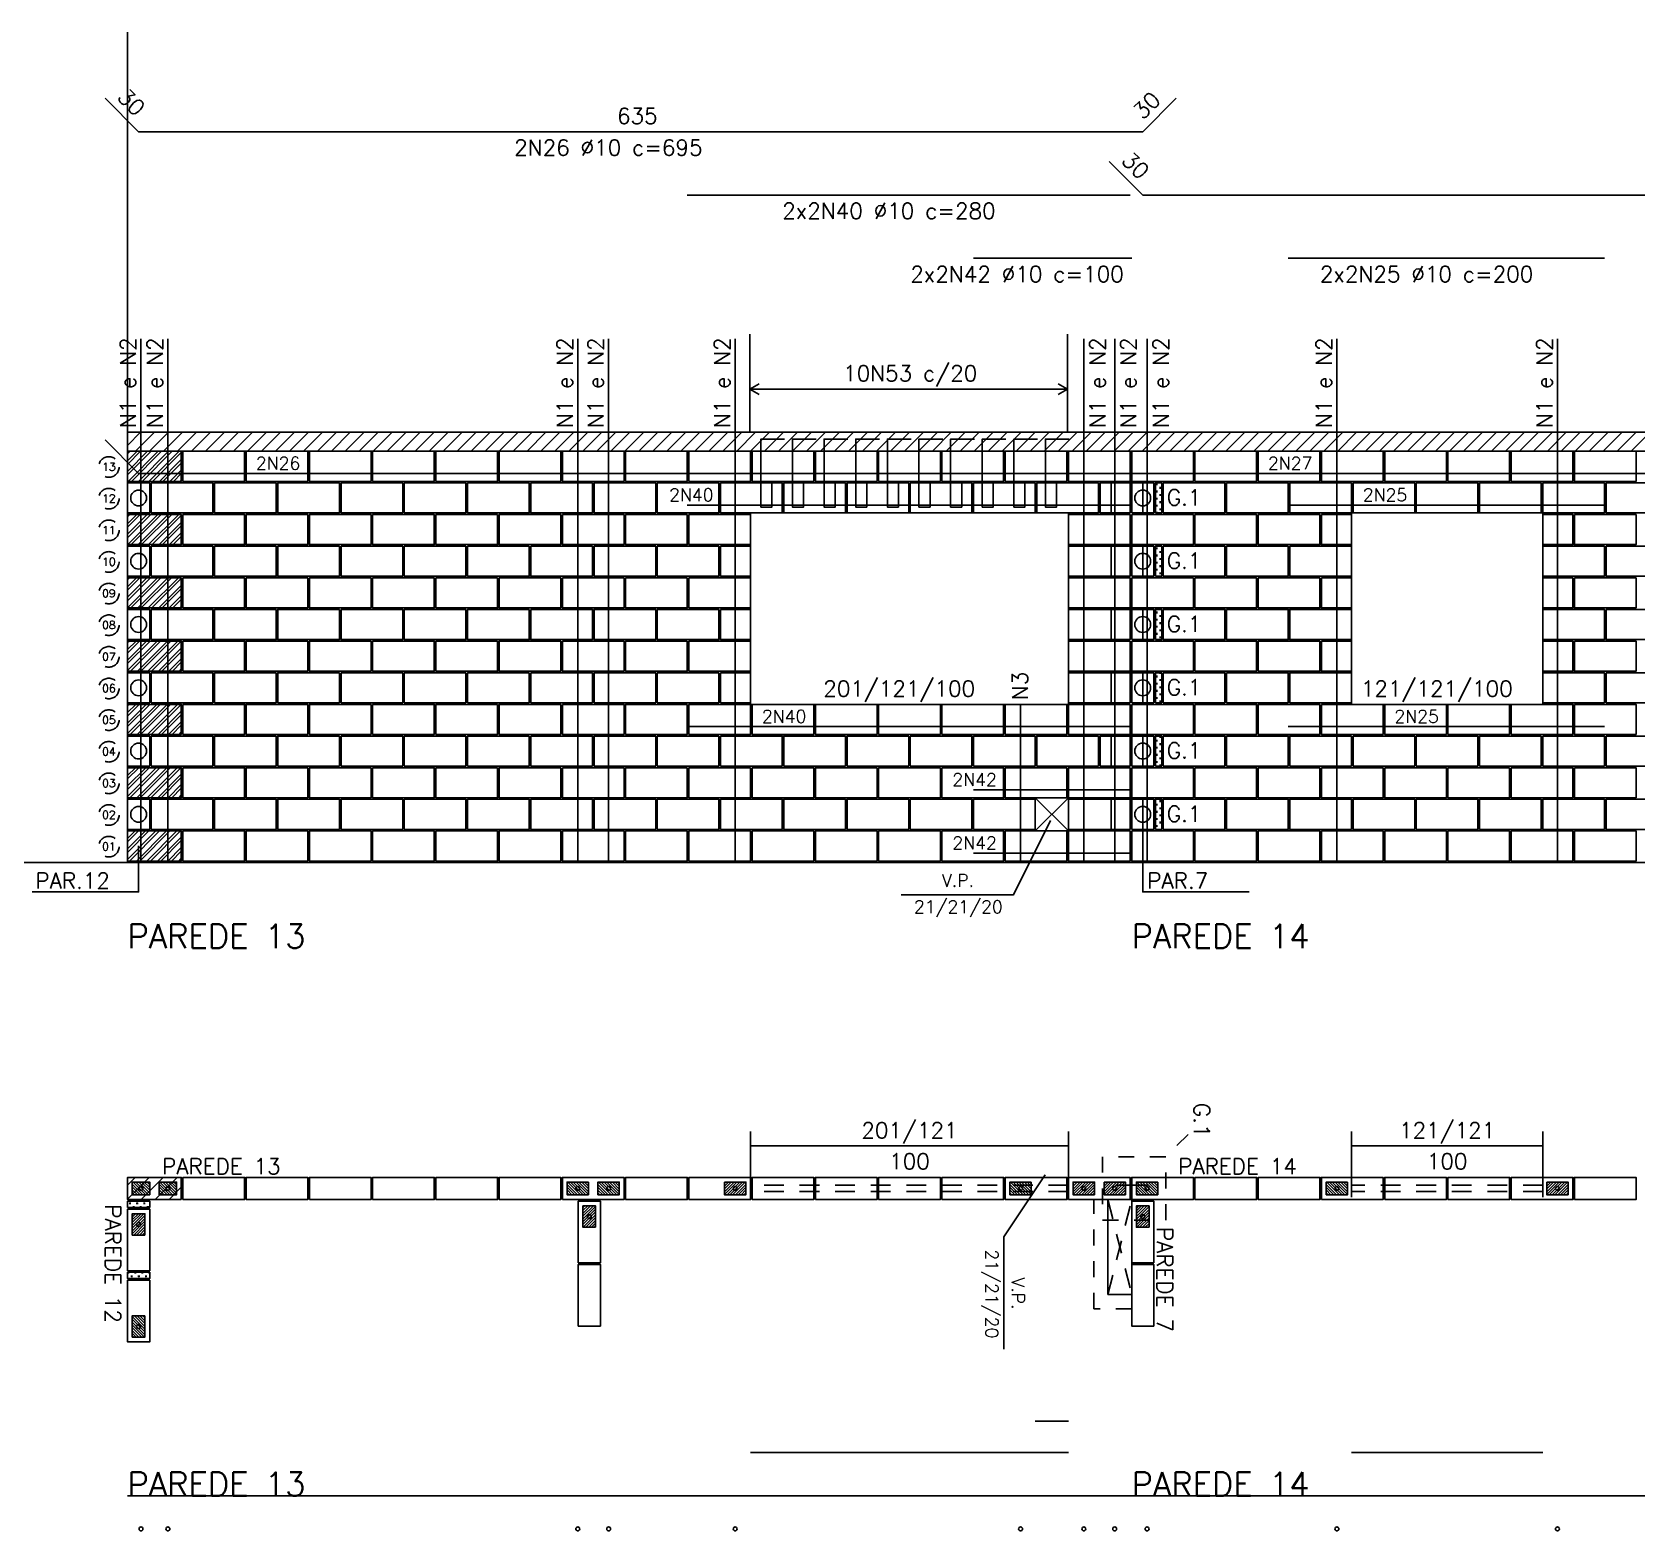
# Model space of a CAD drawing. Extents: x 0 to 187, y -7 to 20.
# Drawn here: x 58.2 to 68.34, y -0.22 to 9.25 of the extents above; entities that cross this region are included whole.
import ezdxf
from ezdxf.enums import TextEntityAlignment as Align

# ---------------------------------------------------------------- set-up
doc = ezdxf.new("R2010")
doc.units = 0
doc.header["$LTSCALE"] = 0.5
doc.header["$MEASUREMENT"] = 0
for name, pattern in [('CENTER', [2, 1.25, -0.25, 0.25, -0.25]), ('DASHDOT2', [0.5, 0.25, -0.125, 0, -0.125]), ('HIDDEN', [0.375, 0.25, -0.125]), ('HIDDEN2', [0.1875, 0.125, -0.0625])]:
    doc.linetypes.add(name, pattern=pattern)
doc.layers.get('0').update_dxf_attribs({"linetype": 'CONTINUOUS'})
for name, color, linetype in [('AUX00', 7, 'HIDDEN'), ('AUX01', 1, 'CONTINUOUS'), ('B04', 6, 'CONTINUOUS'), ('B19', 3, 'CONTINUOUS'), ('B19C', 126, 'CONTINUOUS'), ('B34', 150, 'CONTINUOUS'), ('B34C', 160, 'CONTINUOUS'), ('B39', 2, 'CONTINUOUS'), ('B39C', 5, 'CONTINUOUS'), ('B90°', 200, 'CONTINUOUS'), ('BLOCO-E', 2, 'CONTINUOUS'), ('BLOCO-I', 3, 'CONTINUOUS'), ('BP', 106, 'CONTINUOUS'), ('COT01', 1, 'CONTINUOUS'), ('EIX01', 1, 'CENTER'), ('ESQ01', 5, 'CONTINUOUS'), ('ESQ06', 192, 'CONTINUOUS'), ('ESQ09', 204, 'CONTINUOUS'), ('ESQUADRIAS', 5, 'HIDDEN'), ('FERRO', 4, 'CONTINUOUS'), ('FERRO_CANALETA', 4, 'CONTINUOUS'), ('FERRO_GROUTE', 4, 'CONTINUOUS'), ('G1', 6, 'CONTINUOUS'), ('GROUTE', 6, 'CONTINUOUS'), ('GROUTE02', 222, 'CONTINUOUS'), ('H04', 9, 'CONTINUOUS'), ('H34', 9, 'CONTINUOUS'), ('HATCHLAJE', 251, 'HIDDEN'), ('PAR01', 2, 'CONTINUOUS'), ('SHAFT', 1, 'HIDDEN'), ('TXPR', 3, 'CONTINUOUS'), ('TXPR02', 3, 'CONTINUOUS'), ('TXT02', 2, 'CONTINUOUS'), ('TXT05', 4, 'CONTINUOUS'), ('VEDAÇÃO', 7, 'HIDDEN2'), ('VIG02', 3, 'CONTINUOUS')]:
    doc.layers.add(name, color=color, linetype=linetype)
doc.styles.add('ROMANS', font='romans.shx')
doc.styles.add('SIMPLEX', font='SIMPLEX')
pattern_1 = [(45, (8.82601, 14.647574), (-0.03314893, 0.03314893), []), (45, (8.84811, 14.647574), (-0.03314893, 0.03314893), [])]
pattern_2 = [(360, (9.124238, 13.820944), (0.022502239, 0.022502239), [0.01125112, -0.03375336]), (90, (9.129863, 13.815318), (-0.022502239, 0.022502239), [0.01125112, -0.03375336])]
pattern_3 = [(45, (108.064215, -22.515233), (-0.0088388348, 0.0088388348), [])]
pattern_4 = [(135, (18.62358, -22.515233), (0.0088388348, 0.0088388348), [])]

# ---------------------------------------------------------------- blocks, each defined once
blk = doc.blocks.new('BE-14X34-VISTA')
at = {"layer": 'H34'}
h = blk.add_hatch(dxfattribs=at)
h.set_pattern_fill('ANSI32', color=256, scale=0.125012, style=0)
h.set_pattern_definition(pattern_1)
h.paths.add_polyline_path([(-0.34, 0), (0, 0), (0, 0.19), (-0.34, 0.19)])
at = {"layer": 'B34'}
blk.add_lwpolyline([(-0.34, 0), (0, 0), (0, 0.19), (-0.34, 0.19)], close=True, dxfattribs=at)
blk = doc.blocks.new('BP')
at = {"layer": 'BP'}
blk.add_lwpolyline([(0, 0), (0.14, 0), (0.14, 0.19), (0, 0.19)], close=True, dxfattribs=at)
blk.add_circle((0.07, 0.095), 0.05, dxfattribs=at)
blk = doc.blocks.new('BE-14X04-VISTA')
at = {"layer": 'H04'}
h = blk.add_hatch(dxfattribs=at)
h.set_pattern_fill('CROSS', color=256, scale=0.090009, style=0)
h.set_pattern_definition(pattern_2)
h.paths.add_polyline_path([(-0.04, 0), (0, 0), (0, 0.19), (-0.04, 0.19)])
at = {"layer": 'B04'}
blk.add_lwpolyline([(0, 0), (-0.04, 0), (-0.04, 0.19), (0, 0.19)], close=True, dxfattribs=at)
blk = doc.blocks.new('BEC-14X34-VISTA')
at = {"layer": 'H34'}
h = blk.add_hatch(dxfattribs=at)
h.set_pattern_fill('ANSI32', color=160, scale=0.125012, style=0)
h.set_pattern_definition(pattern_1)
h.paths.add_polyline_path([(-0.34, 0), (0, 0), (0, 0.19), (-0.34, 0.19)])
at = {"layer": 'B34C'}
blk.add_lwpolyline([(-0.34, 0), (0, 0), (0, 0.19), (-0.34, 0.19)], close=True, dxfattribs=at)
blk = doc.blocks.new('*U31')
at = {"layer": 'AUX00'}
h = blk.add_hatch(dxfattribs=at)
h.set_pattern_fill('ANSI31', scale=0.1, style=0)
h.set_pattern_definition([(135, (-42.925318, -24.389187), (0.0088388348, 0.0088388348), [])])
h.paths.add_polyline_path([(0.165, 0.11), (0.165, 0.03), (0.03, 0.03), (0.03, 0.11)])
at = {"layer": 'BLOCO-E'}
blk.add_lwpolyline([(0, 0), (0.39, 0), (0.39, 0.14), (0, 0.14)], close=True, dxfattribs=at)
at = {"layer": 'BLOCO-I', "color": 3}
blk.add_lwpolyline([(0.165, 0.11), (0.165, 0.03), (0.03, 0.03), (0.03, 0.11)], close=True, dxfattribs=at)
at = {"layer": 'GROUTE', "color": 6}
blk.add_circle((0.0975, 0.07), 0.0125, dxfattribs=at)
blk = doc.blocks.new('*U32')
at = {"layer": 'AUX00'}
h = blk.add_hatch(dxfattribs=at)
h.set_pattern_fill('ANSI31', scale=0.1, style=0)
h.set_pattern_definition([(45, (43.315318, -24.389187), (-0.0088388348, 0.0088388348), [])])
h.paths.add_polyline_path([(0.225, 0.11), (0.225, 0.03), (0.36, 0.03), (0.36, 0.11)])
at = {"layer": 'BLOCO-E'}
blk.add_lwpolyline([(0, 0), (0.39, 0), (0.39, 0.14), (0, 0.14)], close=True, dxfattribs=at)
at = {"layer": 'BLOCO-I', "color": 3}
blk.add_lwpolyline([(0.225, 0.11), (0.225, 0.03), (0.36, 0.03), (0.36, 0.11)], close=True, dxfattribs=at)
at = {"layer": 'GROUTE', "color": 6}
blk.add_circle((0.2925, 0.07), 0.0125, dxfattribs=at)
blk = doc.blocks.new('*U38')
at = {"layer": 'AUX01'}
for p, q in [((-0.14, 1.21), (-0.43, 1.21)), ((-0.34, 1.21), (-0.34, 0)), ((-0.14, 0), (-0.43, 0))]:
    blk.add_line(p, q, dxfattribs=at)
at = {"layer": 'ESQUADRIAS'}
for p, q in [((-0.14, 1.21), (0, 1.21)), ((-0.09, 1.21), (-0.09, 0)), ((-0.05, 1.21), (-0.05, 0)), ((-0.14, 0), (0, 0))]:
    blk.add_line(p, q, dxfattribs=at)
at = {"layer": 'TXT02', "style": 'ROMANS'}
blk.add_attdef('LARG/ALT', text='', height=0.1, rotation=90, dxfattribs=at).set_placement((-0.357, 0.605), align=Align.BOTTOM_CENTER)
blk.add_attdef('PEIT', text='', height=0.1, rotation=90, dxfattribs=at).set_placement((-0.292, 0.605), align=Align.TOP_CENTER)
blk = doc.blocks.new('*U28')
at = {"layer": 'BLOCO-E'}
blk.add_lwpolyline([(0, 0), (0.39, 0), (0.39, 0.14), (0, 0.14)], close=True, dxfattribs=at)
blk = doc.blocks.new('BE-14X04')
at = {"layer": 'H04'}
h = blk.add_hatch(dxfattribs=at)
h.set_pattern_fill('CROSS', color=256, scale=0.090009, style=0)
h.set_pattern_definition(pattern_2)
h.paths.add_polyline_path([(-0.04, 0), (0, 0), (0, 0.14), (-0.04, 0.14)])
at = {"layer": 'B04'}
blk.add_lwpolyline([(0, 0), (-0.04, 0), (-0.04, 0.14), (0, 0.14)], close=True, dxfattribs=at)
blk = doc.blocks.new('*U34')
at = {"layer": 'AUX01'}
for p, q in [((-0.14, 2.01), (-0.43, 2.01)), ((-0.34, 2.01), (-0.34, 0)), ((-0.14, 0), (-0.43, 0))]:
    blk.add_line(p, q, dxfattribs=at)
at = {"layer": 'ESQUADRIAS'}
for p, q in [((-0.14, 2.01), (0, 2.01)), ((-0.09, 2.01), (-0.09, 0)), ((-0.05, 2.01), (-0.05, 0)), ((-0.14, 0), (0, 0))]:
    blk.add_line(p, q, dxfattribs=at)
at = {"layer": 'TXT02', "style": 'ROMANS'}
blk.add_attdef('LARG/ALT', text='', height=0.1, rotation=90, dxfattribs=at).set_placement((-0.357, 1.005), align=Align.BOTTOM_CENTER)
blk.add_attdef('PEIT', text='', height=0.1, rotation=90, dxfattribs=at).set_placement((-0.292, 1.005), align=Align.TOP_CENTER)

msp = doc.modelspace()

# ---------------------------------------------------------------- hatches: boundary and pattern name
at = {"layer": 'AUX00'}
h = msp.add_hatch(dxfattribs=at)
h.set_pattern_fill('ANSI31', scale=0.1, angle=-90, style=0)
h.set_pattern_definition([(135, (0.03, 0.03), (0.0088388348, 0.0088388348), [])])
h.paths.add_polyline_path([(58.9389, 1.904), (58.9389, 1.984), (58.8289, 1.984), (58.8289, 1.904)])
h = msp.add_hatch(dxfattribs=at)
h.set_pattern_fill('ANSI31', scale=0.1, angle=-90, style=0)
h.set_pattern_definition([(135, (0.2, 0.03), (0.0088388348, 0.0088388348), [])])
h.paths.add_polyline_path([(59.1089, 1.904), (59.1089, 1.984), (58.9989, 1.984), (58.9989, 1.904)])
h = msp.add_hatch(dxfattribs=at)
h.set_pattern_fill('ANSI31', scale=0.1, style=0)
h.set_pattern_definition(pattern_4)
h.paths.add_polyline_path([(61.7139, 1.984), (61.7139, 1.904), (61.5789, 1.904), (61.5789, 1.984)])
h = msp.add_hatch(dxfattribs=at)
h.set_pattern_fill('ANSI31', scale=0.1, style=0)
h.set_pattern_definition(pattern_4)
h.paths.add_polyline_path([(61.7739, 1.904), (61.9089, 1.904), (61.9089, 1.984), (61.7739, 1.984)])
h = msp.add_hatch(dxfattribs=at)
h.set_pattern_fill('ANSI31', scale=0.1, style=0)
h.set_pattern_definition([(45, (105.664215, -22.515233), (-0.0088388348, 0.0088388348), [])])
h.paths.add_polyline_path([(62.5739, 1.984), (62.5739, 1.904), (62.7089, 1.904), (62.7089, 1.984)])
h = msp.add_hatch(dxfattribs=at)
h.set_pattern_fill('ANSI31', scale=0.1, angle=180, style=0)
h.set_pattern_definition([(135, (21.42358, -22.515233), (0.0088388348, 0.0088388348), [])])
h.paths.add_polyline_path([(64.5139, 1.984), (64.5139, 1.904), (64.3789, 1.904), (64.3789, 1.984)])
h = msp.add_hatch(dxfattribs=at)
h.set_pattern_fill('ANSI31', scale=0.1, style=0)
h.set_pattern_definition(pattern_3)
h.paths.add_polyline_path([(64.9139, 1.904), (64.7789, 1.904), (64.7789, 1.984), (64.9139, 1.984)])
h = msp.add_hatch(dxfattribs=at)
h.set_pattern_fill('ANSI31', scale=0.1, style=0)
h.set_pattern_definition(pattern_3)
h.paths.add_polyline_path([(64.9739, 1.984), (64.9739, 1.904), (65.1089, 1.904), (65.1089, 1.984)])
h = msp.add_hatch(dxfattribs=at)
h.set_pattern_fill('ANSI31', scale=0.1, style=0)
h.set_pattern_definition([(135, (22.22358, -22.515233), (0.0088388348, 0.0088388348), [])])
h.paths.add_polyline_path([(65.3139, 1.984), (65.3139, 1.904), (65.1789, 1.904), (65.1789, 1.984)])
h = msp.add_hatch(dxfattribs=at)
h.set_pattern_fill('ANSI31', scale=0.1, style=0)
h.set_pattern_definition([(135, (23.42358, -22.515233), (0.0088388348, 0.0088388348), [])])
h.paths.add_polyline_path([(66.5139, 1.984), (66.5139, 1.904), (66.3789, 1.904), (66.3789, 1.984)])
h = msp.add_hatch(dxfattribs=at)
h.set_pattern_fill('ANSI31', scale=0.1, style=0)
h.set_pattern_definition([(45, (110.864215, -22.515233), (-0.0088388348, 0.0088388348), [])])
h.paths.add_polyline_path([(67.7739, 1.984), (67.7739, 1.904), (67.9089, 1.904), (67.9089, 1.984)])
at = {"layer": 'B34'}
h = msp.add_hatch(dxfattribs=at)
h.set_pattern_fill('ANSI31', scale=0.5, style=0)
h.paths.add_polyline_path([(59.1389, 1.874), (58.7989, 1.874), (58.7989, 2.014), (59.1389, 2.014)])
at = {"layer": 'H04'}
h = msp.add_hatch(dxfattribs=at)
h.set_pattern_fill('CROSS', color=256, scale=0.090009, style=0)
h.set_pattern_definition(pattern_2)
h.paths.add_polyline_path([(58.7989, 1.824), (58.7989, 1.864), (58.9389, 1.864), (58.9389, 1.824)])
at = {"layer": 'HATCHLAJE'}
h = msp.add_hatch(dxfattribs=at)
h.set_pattern_fill('ANSI31', color=256, scale=0.5)
h.set_pattern_definition([(45, (45.758895, -4.366046), (-0.04419417, 0.04419417), [])])
h.paths.add_polyline_path([(74.1389, 6.724), (58.7989, 6.724), (58.7989, 6.604), (74.1389, 6.604)])

# ---------------------------------------------------------------- linework, layer by layer
msp.add_xline((74.1389, 4.004), (1, 0))
at = {"layer": 'AUX00'}
for centre in [(58.6805, 6.5046), (58.6805, 6.3046), (58.6805, 6.1046), (58.6805, 5.9046), (58.6805, 5.7046), (58.6805, 5.5046), (58.6805, 5.3046), (58.6805, 5.1046), (58.6805, 4.9046), (58.6805, 4.7046), (58.6805, 4.5046), (58.6805, 4.3046), (58.6805, 4.1046)]:
    msp.add_circle(centre, 0.065, dxfattribs=at)
at = {"layer": 'AUX01'}
for p, q in [((64.7489, 4.204), (64.5389, 4.414)), ((64.7489, 4.414), (64.5389, 4.204))]:
    msp.add_line(p, q, dxfattribs=at)
at = {"layer": 'AUX01', "linetype": 'DASHDOT2', "ltscale": 0.5}
msp.add_line((65.5061, 2.2854), (65.3646, 2.144), dxfattribs=at)
at = {"layer": 'AUX01'}
for points in [[(74.1389, 9.254), (74.1389, 4.004), (58.7989, 4.004), (58.7989, 9.254)], [(64.6355, 4.2707), (64.402, 3.801), (63.6919, 3.801)], [(65.2189, 4.309), (65.2189, 3.8182), (65.8925, 3.8182)], [(58.8689, 4.109), (58.8689, 3.8182), (58.1953, 3.8182)], [(64.6028, 2.03), (64.3415, 1.6385), (64.3415, 0.9283)]]:
    msp.add_lwpolyline(points, dxfattribs=at)
for points in [[(62.7389, 5.004), (64.7489, 5.004), (64.7489, 6.214), (62.7389, 6.214)], [(66.5389, 5.004), (67.7489, 5.004), (67.7489, 6.214), (66.5389, 6.214)], [(64.5389, 4.414), (64.7489, 4.414), (64.7489, 4.204), (64.5389, 4.204)]]:
    msp.add_lwpolyline(points, close=True, dxfattribs=at)
at = {"layer": 'AUX01', "linetype": 'DASHDOT2', "ltscale": 0.5}
msp.add_lwpolyline([(65.3646, 1.744), (65.3646, 2.144), (64.9646, 2.144), (64.9646, 1.744)], close=True, dxfattribs=at)
at = {"layer": 'B04'}
msp.add_lwpolyline([(58.7989, 1.864), (58.7989, 1.824), (58.9389, 1.824), (58.9389, 1.864)], close=True, dxfattribs=at)
at = {"layer": 'B19'}
for points in [[(66.3489, 6.204), (66.5389, 6.204), (66.5389, 6.014), (66.3489, 6.014)], [(67.7489, 6.204), (67.9389, 6.204), (67.9389, 6.014), (67.7489, 6.014)], [(62.5489, 6.004), (62.7389, 6.004), (62.7389, 5.814), (62.5489, 5.814)], [(66.3489, 5.804), (66.5389, 5.804), (66.5389, 5.614), (66.3489, 5.614)], [(67.7489, 5.804), (67.9389, 5.804), (67.9389, 5.614), (67.7489, 5.614)], [(62.5489, 5.604), (62.7389, 5.604), (62.7389, 5.414), (62.5489, 5.414)], [(66.3489, 5.404), (66.5389, 5.404), (66.5389, 5.214), (66.3489, 5.214)], [(67.7489, 5.404), (67.9389, 5.404), (67.9389, 5.214), (67.7489, 5.214)], [(62.5489, 5.204), (62.7389, 5.204), (62.7389, 5.014), (62.5489, 5.014)], [(65.1389, 4.804), (64.9489, 4.804), (64.9489, 4.614), (65.1389, 4.614)]]:
    msp.add_lwpolyline(points, close=True, dxfattribs=at)
at = {"layer": 'B19C'}
msp.add_lwpolyline([(65.1389, 6.404), (64.9489, 6.404), (64.9489, 6.214), (65.1389, 6.214)], close=True, dxfattribs=at)
at = {"layer": 'B39'}
for points in [[(58.9489, 6.404), (58.9489, 6.214), (59.3389, 6.214), (59.3389, 6.404)], [(59.7389, 6.404), (59.7389, 6.214), (59.3489, 6.214), (59.3489, 6.404)], [(60.1389, 6.404), (60.1389, 6.214), (59.7489, 6.214), (59.7489, 6.404)], [(60.1489, 6.404), (60.1489, 6.214), (60.5389, 6.214), (60.5389, 6.404)], [(60.9389, 6.404), (60.9389, 6.214), (60.5489, 6.214), (60.5489, 6.404)], [(61.3389, 6.404), (61.3389, 6.214), (60.9489, 6.214), (60.9489, 6.404)], [(61.3489, 6.404), (61.3489, 6.214), (61.7389, 6.214), (61.7389, 6.404)], [(62.1389, 6.404), (62.1389, 6.214), (61.7489, 6.214), (61.7489, 6.404)], [(65.3489, 6.404), (65.3489, 6.214), (65.7389, 6.214), (65.7389, 6.404)], [(65.7489, 6.404), (65.7489, 6.214), (66.1389, 6.214), (66.1389, 6.404)], [(68.1489, 6.404), (68.1489, 6.214), (68.5389, 6.214), (68.5389, 6.404)], [(59.1489, 6.204), (59.1489, 6.014), (59.5389, 6.014), (59.5389, 6.204)], [(59.9389, 6.204), (59.9389, 6.014), (59.5489, 6.014), (59.5489, 6.204)], [(60.3389, 6.204), (60.3389, 6.014), (59.9489, 6.014), (59.9489, 6.204)], [(60.3489, 6.204), (60.3489, 6.014), (60.7389, 6.014), (60.7389, 6.204)], [(61.1389, 6.204), (61.1389, 6.014), (60.7489, 6.014), (60.7489, 6.204)], [(61.5389, 6.204), (61.5389, 6.014), (61.1489, 6.014), (61.1489, 6.204)], [(61.5489, 6.204), (61.5489, 6.014), (61.9389, 6.014), (61.9389, 6.204)], [(62.3389, 6.204), (62.3389, 6.014), (61.9489, 6.014), (61.9489, 6.204)], [(62.7389, 6.204), (62.7389, 6.014), (62.3489, 6.014), (62.3489, 6.204)], [(65.1389, 6.204), (65.1389, 6.014), (64.7489, 6.014), (64.7489, 6.204)], [(65.1489, 6.204), (65.1489, 6.014), (65.5389, 6.014), (65.5389, 6.204)], [(65.5489, 6.204), (65.5489, 6.014), (65.9389, 6.014), (65.9389, 6.204)], [(66.3389, 6.204), (66.3389, 6.014), (65.9489, 6.014), (65.9489, 6.204)], [(67.9489, 6.204), (67.9489, 6.014), (68.3389, 6.014), (68.3389, 6.204)], [(58.9489, 6.004), (58.9489, 5.814), (59.3389, 5.814), (59.3389, 6.004)], [(59.7389, 6.004), (59.7389, 5.814), (59.3489, 5.814), (59.3489, 6.004)], [(60.1389, 6.004), (60.1389, 5.814), (59.7489, 5.814), (59.7489, 6.004)], [(60.1489, 6.004), (60.1489, 5.814), (60.5389, 5.814), (60.5389, 6.004)], [(60.9389, 6.004), (60.9389, 5.814), (60.5489, 5.814), (60.5489, 6.004)], [(61.3389, 6.004), (61.3389, 5.814), (60.9489, 5.814), (60.9489, 6.004)], [(61.3489, 6.004), (61.3489, 5.814), (61.7389, 5.814), (61.7389, 6.004)], [(62.1389, 6.004), (62.1389, 5.814), (61.7489, 5.814), (61.7489, 6.004)], [(62.5389, 6.004), (62.5389, 5.814), (62.1489, 5.814), (62.1489, 6.004)], [(65.1389, 6.004), (65.1389, 5.814), (64.7489, 5.814), (64.7489, 6.004)], [(65.3489, 6.004), (65.3489, 5.814), (65.7389, 5.814), (65.7389, 6.004)], [(65.7489, 6.004), (65.7489, 5.814), (66.1389, 5.814), (66.1389, 6.004)], [(66.5389, 6.004), (66.5389, 5.814), (66.1489, 5.814), (66.1489, 6.004)], [(67.7489, 6.004), (67.7489, 5.814), (68.1389, 5.814), (68.1389, 6.004)], [(68.1489, 6.004), (68.1489, 5.814), (68.5389, 5.814), (68.5389, 6.004)], [(59.1489, 5.804), (59.1489, 5.614), (59.5389, 5.614), (59.5389, 5.804)], [(59.9389, 5.804), (59.9389, 5.614), (59.5489, 5.614), (59.5489, 5.804)], [(60.3389, 5.804), (60.3389, 5.614), (59.9489, 5.614), (59.9489, 5.804)], [(60.3489, 5.804), (60.3489, 5.614), (60.7389, 5.614), (60.7389, 5.804)], [(61.1389, 5.804), (61.1389, 5.614), (60.7489, 5.614), (60.7489, 5.804)], [(61.5389, 5.804), (61.5389, 5.614), (61.1489, 5.614), (61.1489, 5.804)], [(61.5489, 5.804), (61.5489, 5.614), (61.9389, 5.614), (61.9389, 5.804)], [(62.3389, 5.804), (62.3389, 5.614), (61.9489, 5.614), (61.9489, 5.804)], [(62.7389, 5.804), (62.7389, 5.614), (62.3489, 5.614), (62.3489, 5.804)], [(65.1389, 5.804), (65.1389, 5.614), (64.7489, 5.614), (64.7489, 5.804)], [(65.1489, 5.804), (65.1489, 5.614), (65.5389, 5.614), (65.5389, 5.804)], [(65.5489, 5.804), (65.5489, 5.614), (65.9389, 5.614), (65.9389, 5.804)], [(66.3389, 5.804), (66.3389, 5.614), (65.9489, 5.614), (65.9489, 5.804)], [(67.9489, 5.804), (67.9489, 5.614), (68.3389, 5.614), (68.3389, 5.804)], [(58.9489, 5.604), (58.9489, 5.414), (59.3389, 5.414), (59.3389, 5.604)], [(59.7389, 5.604), (59.7389, 5.414), (59.3489, 5.414), (59.3489, 5.604)], [(60.1389, 5.604), (60.1389, 5.414), (59.7489, 5.414), (59.7489, 5.604)], [(60.1489, 5.604), (60.1489, 5.414), (60.5389, 5.414), (60.5389, 5.604)], [(60.9389, 5.604), (60.9389, 5.414), (60.5489, 5.414), (60.5489, 5.604)], [(61.3389, 5.604), (61.3389, 5.414), (60.9489, 5.414), (60.9489, 5.604)], [(61.3489, 5.604), (61.3489, 5.414), (61.7389, 5.414), (61.7389, 5.604)], [(62.1389, 5.604), (62.1389, 5.414), (61.7489, 5.414), (61.7489, 5.604)], [(62.5389, 5.604), (62.5389, 5.414), (62.1489, 5.414), (62.1489, 5.604)], [(65.1389, 5.604), (65.1389, 5.414), (64.7489, 5.414), (64.7489, 5.604)], [(65.3489, 5.604), (65.3489, 5.414), (65.7389, 5.414), (65.7389, 5.604)], [(65.7489, 5.604), (65.7489, 5.414), (66.1389, 5.414), (66.1389, 5.604)], [(66.5389, 5.604), (66.5389, 5.414), (66.1489, 5.414), (66.1489, 5.604)], [(67.7489, 5.604), (67.7489, 5.414), (68.1389, 5.414), (68.1389, 5.604)], [(68.1489, 5.604), (68.1489, 5.414), (68.5389, 5.414), (68.5389, 5.604)], [(59.1489, 5.404), (59.1489, 5.214), (59.5389, 5.214), (59.5389, 5.404)], [(59.9389, 5.404), (59.9389, 5.214), (59.5489, 5.214), (59.5489, 5.404)], [(60.3389, 5.404), (60.3389, 5.214), (59.9489, 5.214), (59.9489, 5.404)], [(60.3489, 5.404), (60.3489, 5.214), (60.7389, 5.214), (60.7389, 5.404)], [(61.1389, 5.404), (61.1389, 5.214), (60.7489, 5.214), (60.7489, 5.404)], [(61.5389, 5.404), (61.5389, 5.214), (61.1489, 5.214), (61.1489, 5.404)], [(61.5489, 5.404), (61.5489, 5.214), (61.9389, 5.214), (61.9389, 5.404)], [(62.3389, 5.404), (62.3389, 5.214), (61.9489, 5.214), (61.9489, 5.404)], [(62.7389, 5.404), (62.7389, 5.214), (62.3489, 5.214), (62.3489, 5.404)], [(65.1389, 5.404), (65.1389, 5.214), (64.7489, 5.214), (64.7489, 5.404)], [(65.1489, 5.404), (65.1489, 5.214), (65.5389, 5.214), (65.5389, 5.404)], [(65.5489, 5.404), (65.5489, 5.214), (65.9389, 5.214), (65.9389, 5.404)], [(66.3389, 5.404), (66.3389, 5.214), (65.9489, 5.214), (65.9489, 5.404)], [(67.9489, 5.404), (67.9489, 5.214), (68.3389, 5.214), (68.3389, 5.404)], [(58.9489, 5.204), (58.9489, 5.014), (59.3389, 5.014), (59.3389, 5.204)], [(59.7389, 5.204), (59.7389, 5.014), (59.3489, 5.014), (59.3489, 5.204)], [(60.1389, 5.204), (60.1389, 5.014), (59.7489, 5.014), (59.7489, 5.204)], [(60.1489, 5.204), (60.1489, 5.014), (60.5389, 5.014), (60.5389, 5.204)], [(60.9389, 5.204), (60.9389, 5.014), (60.5489, 5.014), (60.5489, 5.204)], [(61.3389, 5.204), (61.3389, 5.014), (60.9489, 5.014), (60.9489, 5.204)], [(61.3489, 5.204), (61.3489, 5.014), (61.7389, 5.014), (61.7389, 5.204)], [(62.1389, 5.204), (62.1389, 5.014), (61.7489, 5.014), (61.7489, 5.204)], [(62.5389, 5.204), (62.5389, 5.014), (62.1489, 5.014), (62.1489, 5.204)], [(65.1389, 5.204), (65.1389, 5.014), (64.7489, 5.014), (64.7489, 5.204)], [(65.3489, 5.204), (65.3489, 5.014), (65.7389, 5.014), (65.7389, 5.204)], [(65.7489, 5.204), (65.7489, 5.014), (66.1389, 5.014), (66.1389, 5.204)], [(66.5389, 5.204), (66.5389, 5.014), (66.1489, 5.014), (66.1489, 5.204)], [(67.7489, 5.204), (67.7489, 5.014), (68.1389, 5.014), (68.1389, 5.204)], [(68.1489, 5.204), (68.1489, 5.014), (68.5389, 5.014), (68.5389, 5.204)], [(59.1489, 5.004), (59.1489, 4.814), (59.5389, 4.814), (59.5389, 5.004)], [(59.9389, 5.004), (59.9389, 4.814), (59.5489, 4.814), (59.5489, 5.004)], [(60.3389, 5.004), (60.3389, 4.814), (59.9489, 4.814), (59.9489, 5.004)], [(60.3489, 5.004), (60.3489, 4.814), (60.7389, 4.814), (60.7389, 5.004)], [(61.1389, 5.004), (61.1389, 4.814), (60.7489, 4.814), (60.7489, 5.004)], [(61.5389, 5.004), (61.5389, 4.814), (61.1489, 4.814), (61.1489, 5.004)], [(61.5489, 5.004), (61.5489, 4.814), (61.9389, 4.814), (61.9389, 5.004)], [(62.3389, 5.004), (62.3389, 4.814), (61.9489, 4.814), (61.9489, 5.004)], [(65.1489, 5.004), (65.1489, 4.814), (65.5389, 4.814), (65.5389, 5.004)], [(65.5489, 5.004), (65.5489, 4.814), (65.9389, 4.814), (65.9389, 5.004)], [(58.9489, 4.804), (58.9489, 4.614), (59.3389, 4.614), (59.3389, 4.804)], [(59.7389, 4.804), (59.7389, 4.614), (59.3489, 4.614), (59.3489, 4.804)], [(60.1389, 4.804), (60.1389, 4.614), (59.7489, 4.614), (59.7489, 4.804)], [(60.1489, 4.804), (60.1489, 4.614), (60.5389, 4.614), (60.5389, 4.804)], [(60.9389, 4.804), (60.9389, 4.614), (60.5489, 4.614), (60.5489, 4.804)], [(61.3389, 4.804), (61.3389, 4.614), (60.9489, 4.614), (60.9489, 4.804)], [(61.3489, 4.804), (61.3489, 4.614), (61.7389, 4.614), (61.7389, 4.804)], [(62.1389, 4.804), (62.1389, 4.614), (61.7489, 4.614), (61.7489, 4.804)], [(62.5389, 4.804), (62.5389, 4.614), (62.1489, 4.614), (62.1489, 4.804)], [(62.5489, 4.804), (62.5489, 4.614), (62.9389, 4.614), (62.9389, 4.804)], [(63.3389, 4.804), (63.3389, 4.614), (62.9489, 4.614), (62.9489, 4.804)], [(63.7389, 4.804), (63.7389, 4.614), (63.3489, 4.614), (63.3489, 4.804)], [(63.7489, 4.804), (63.7489, 4.614), (64.1389, 4.614), (64.1389, 4.804)], [(64.5389, 4.804), (64.5389, 4.614), (64.1489, 4.614), (64.1489, 4.804)], [(64.9389, 4.804), (64.9389, 4.614), (64.5489, 4.614), (64.5489, 4.804)], [(65.3489, 4.804), (65.3489, 4.614), (65.7389, 4.614), (65.7389, 4.804)], [(65.7489, 4.804), (65.7489, 4.614), (66.1389, 4.614), (66.1389, 4.804)], [(66.5389, 4.804), (66.5389, 4.614), (66.1489, 4.614), (66.1489, 4.804)], [(66.5489, 4.804), (66.5489, 4.614), (66.9389, 4.614), (66.9389, 4.804)], [(66.9489, 4.804), (66.9489, 4.614), (67.3389, 4.614), (67.3389, 4.804)], [(67.7389, 4.804), (67.7389, 4.614), (67.3489, 4.614), (67.3489, 4.804)], [(67.7489, 4.804), (67.7489, 4.614), (68.1389, 4.614), (68.1389, 4.804)], [(68.1489, 4.804), (68.1489, 4.614), (68.5389, 4.614), (68.5389, 4.804)], [(59.1489, 4.604), (59.1489, 4.414), (59.5389, 4.414), (59.5389, 4.604)], [(59.9389, 4.604), (59.9389, 4.414), (59.5489, 4.414), (59.5489, 4.604)], [(60.3389, 4.604), (60.3389, 4.414), (59.9489, 4.414), (59.9489, 4.604)], [(60.3489, 4.604), (60.3489, 4.414), (60.7389, 4.414), (60.7389, 4.604)], [(61.1389, 4.604), (61.1389, 4.414), (60.7489, 4.414), (60.7489, 4.604)], [(61.5389, 4.604), (61.5389, 4.414), (61.1489, 4.414), (61.1489, 4.604)], [(61.5489, 4.604), (61.5489, 4.414), (61.9389, 4.414), (61.9389, 4.604)], [(62.3389, 4.604), (62.3389, 4.414), (61.9489, 4.414), (61.9489, 4.604)], [(62.7389, 4.604), (62.7389, 4.414), (62.3489, 4.414), (62.3489, 4.604)], [(62.7489, 4.604), (62.7489, 4.414), (63.1389, 4.414), (63.1389, 4.604)], [(63.5389, 4.604), (63.5389, 4.414), (63.1489, 4.414), (63.1489, 4.604)], [(63.9389, 4.604), (63.9389, 4.414), (63.5489, 4.414), (63.5489, 4.604)], [(65.1489, 4.604), (65.1489, 4.414), (65.5389, 4.414), (65.5389, 4.604)], [(65.5489, 4.604), (65.5489, 4.414), (65.9389, 4.414), (65.9389, 4.604)], [(66.3389, 4.604), (66.3389, 4.414), (65.9489, 4.414), (65.9489, 4.604)], [(66.3489, 4.604), (66.3489, 4.414), (66.7389, 4.414), (66.7389, 4.604)], [(66.7489, 4.604), (66.7489, 4.414), (67.1389, 4.414), (67.1389, 4.604)], [(67.5389, 4.604), (67.5389, 4.414), (67.1489, 4.414), (67.1489, 4.604)], [(67.5489, 4.604), (67.5489, 4.414), (67.9389, 4.414), (67.9389, 4.604)], [(67.9489, 4.604), (67.9489, 4.414), (68.3389, 4.414), (68.3389, 4.604)], [(58.9489, 4.404), (58.9489, 4.214), (59.3389, 4.214), (59.3389, 4.404)], [(59.7389, 4.404), (59.7389, 4.214), (59.3489, 4.214), (59.3489, 4.404)], [(60.1389, 4.404), (60.1389, 4.214), (59.7489, 4.214), (59.7489, 4.404)], [(60.1489, 4.404), (60.1489, 4.214), (60.5389, 4.214), (60.5389, 4.404)], [(60.9389, 4.404), (60.9389, 4.214), (60.5489, 4.214), (60.5489, 4.404)], [(61.3389, 4.404), (61.3389, 4.214), (60.9489, 4.214), (60.9489, 4.404)], [(61.3489, 4.404), (61.3489, 4.214), (61.7389, 4.214), (61.7389, 4.404)], [(62.1389, 4.404), (62.1389, 4.214), (61.7489, 4.214), (61.7489, 4.404)], [(62.5389, 4.404), (62.5389, 4.214), (62.1489, 4.214), (62.1489, 4.404)], [(62.5489, 4.404), (62.5489, 4.214), (62.9389, 4.214), (62.9389, 4.404)], [(63.3389, 4.404), (63.3389, 4.214), (62.9489, 4.214), (62.9489, 4.404)], [(63.7389, 4.404), (63.7389, 4.214), (63.3489, 4.214), (63.3489, 4.404)], [(63.7489, 4.404), (63.7489, 4.214), (64.1389, 4.214), (64.1389, 4.404)], [(64.5389, 4.404), (64.5389, 4.214), (64.1489, 4.214), (64.1489, 4.404)], [(65.1389, 4.404), (65.1389, 4.214), (64.7489, 4.214), (64.7489, 4.404)], [(65.3489, 4.404), (65.3489, 4.214), (65.7389, 4.214), (65.7389, 4.404)], [(65.7489, 4.404), (65.7489, 4.214), (66.1389, 4.214), (66.1389, 4.404)], [(66.5389, 4.404), (66.5389, 4.214), (66.1489, 4.214), (66.1489, 4.404)], [(66.5489, 4.404), (66.5489, 4.214), (66.9389, 4.214), (66.9389, 4.404)], [(66.9489, 4.404), (66.9489, 4.214), (67.3389, 4.214), (67.3389, 4.404)], [(67.7389, 4.404), (67.7389, 4.214), (67.3489, 4.214), (67.3489, 4.404)], [(67.7489, 4.404), (67.7489, 4.214), (68.1389, 4.214), (68.1389, 4.404)], [(68.1489, 4.404), (68.1489, 4.214), (68.5389, 4.214), (68.5389, 4.404)], [(59.1489, 4.204), (59.1489, 4.014), (59.5389, 4.014), (59.5389, 4.204)], [(59.9389, 4.204), (59.9389, 4.014), (59.5489, 4.014), (59.5489, 4.204)], [(60.3389, 4.204), (60.3389, 4.014), (59.9489, 4.014), (59.9489, 4.204)], [(60.3489, 4.204), (60.3489, 4.014), (60.7389, 4.014), (60.7389, 4.204)], [(61.1389, 4.204), (61.1389, 4.014), (60.7489, 4.014), (60.7489, 4.204)], [(61.5389, 4.204), (61.5389, 4.014), (61.1489, 4.014), (61.1489, 4.204)], [(61.5489, 4.204), (61.5489, 4.014), (61.9389, 4.014), (61.9389, 4.204)], [(62.3389, 4.204), (62.3389, 4.014), (61.9489, 4.014), (61.9489, 4.204)], [(62.7389, 4.204), (62.7389, 4.014), (62.3489, 4.014), (62.3489, 4.204)], [(62.7489, 4.204), (62.7489, 4.014), (63.1389, 4.014), (63.1389, 4.204)], [(63.5389, 4.204), (63.5389, 4.014), (63.1489, 4.014), (63.1489, 4.204)], [(63.9389, 4.204), (63.9389, 4.014), (63.5489, 4.014), (63.5489, 4.204)], [(65.1489, 4.204), (65.1489, 4.014), (65.5389, 4.014), (65.5389, 4.204)], [(65.5489, 4.204), (65.5489, 4.014), (65.9389, 4.014), (65.9389, 4.204)], [(66.3389, 4.204), (66.3389, 4.014), (65.9489, 4.014), (65.9489, 4.204)], [(66.3489, 4.204), (66.3489, 4.014), (66.7389, 4.014), (66.7389, 4.204)], [(66.7489, 4.204), (66.7489, 4.014), (67.1389, 4.014), (67.1389, 4.204)], [(67.5389, 4.204), (67.5389, 4.014), (67.1489, 4.014), (67.1489, 4.204)], [(67.5489, 4.204), (67.5489, 4.014), (67.9389, 4.014), (67.9389, 4.204)], [(67.9489, 4.204), (67.9489, 4.014), (68.3389, 4.014), (68.3389, 4.204)]]:
    msp.add_lwpolyline(points, close=True, dxfattribs=at)
at = {"layer": 'B39C'}
for points in [[(59.1489, 6.604), (59.1489, 6.414), (59.5389, 6.414), (59.5389, 6.604)], [(59.9389, 6.604), (59.9389, 6.414), (59.5489, 6.414), (59.5489, 6.604)], [(60.3389, 6.604), (60.3389, 6.414), (59.9489, 6.414), (59.9489, 6.604)], [(60.3489, 6.604), (60.3489, 6.414), (60.7389, 6.414), (60.7389, 6.604)], [(61.1389, 6.604), (61.1389, 6.414), (60.7489, 6.414), (60.7489, 6.604)], [(61.5389, 6.604), (61.5389, 6.414), (61.1489, 6.414), (61.1489, 6.604)], [(61.5489, 6.604), (61.5489, 6.414), (61.9389, 6.414), (61.9389, 6.604)], [(62.3389, 6.604), (62.3389, 6.414), (61.9489, 6.414), (61.9489, 6.604)], [(62.7389, 6.604), (62.7389, 6.414), (62.3489, 6.414), (62.3489, 6.604)], [(62.7489, 6.604), (62.7489, 6.414), (63.1389, 6.414), (63.1389, 6.604)], [(63.5389, 6.604), (63.5389, 6.414), (63.1489, 6.414), (63.1489, 6.604)], [(63.9389, 6.604), (63.9389, 6.414), (63.5489, 6.414), (63.5489, 6.604)], [(63.9489, 6.604), (63.9489, 6.414), (64.3389, 6.414), (64.3389, 6.604)], [(64.7389, 6.604), (64.7389, 6.414), (64.3489, 6.414), (64.3489, 6.604)], [(65.1389, 6.604), (65.1389, 6.414), (64.7489, 6.414), (64.7489, 6.604)], [(65.1489, 6.604), (65.1489, 6.414), (65.5389, 6.414), (65.5389, 6.604)], [(65.5489, 6.604), (65.5489, 6.414), (65.9389, 6.414), (65.9389, 6.604)], [(66.3389, 6.604), (66.3389, 6.414), (65.9489, 6.414), (65.9489, 6.604)], [(66.3489, 6.604), (66.3489, 6.414), (66.7389, 6.414), (66.7389, 6.604)], [(66.7489, 6.604), (66.7489, 6.414), (67.1389, 6.414), (67.1389, 6.604)], [(67.5389, 6.604), (67.5389, 6.414), (67.1489, 6.414), (67.1489, 6.604)], [(67.5489, 6.604), (67.5489, 6.414), (67.9389, 6.414), (67.9389, 6.604)], [(67.9489, 6.604), (67.9489, 6.414), (68.3389, 6.414), (68.3389, 6.604)], [(62.5389, 6.404), (62.5389, 6.214), (62.1489, 6.214), (62.1489, 6.404)], [(62.5489, 6.404), (62.5489, 6.214), (62.9389, 6.214), (62.9389, 6.404)], [(63.3389, 6.404), (63.3389, 6.214), (62.9489, 6.214), (62.9489, 6.404)], [(63.7389, 6.404), (63.7389, 6.214), (63.3489, 6.214), (63.3489, 6.404)], [(63.7489, 6.404), (63.7489, 6.214), (64.1389, 6.214), (64.1389, 6.404)], [(64.5389, 6.404), (64.5389, 6.214), (64.1489, 6.214), (64.1489, 6.404)], [(64.9389, 6.404), (64.9389, 6.214), (64.5489, 6.214), (64.5489, 6.404)], [(66.5389, 6.404), (66.5389, 6.214), (66.1489, 6.214), (66.1489, 6.404)], [(66.5489, 6.404), (66.5489, 6.214), (66.9389, 6.214), (66.9389, 6.404)], [(66.9489, 6.404), (66.9489, 6.214), (67.3389, 6.214), (67.3389, 6.404)], [(67.7389, 6.404), (67.7389, 6.214), (67.3489, 6.214), (67.3489, 6.404)], [(67.7489, 6.404), (67.7489, 6.214), (68.1389, 6.214), (68.1389, 6.404)], [(62.7389, 5.004), (62.7389, 4.814), (62.3489, 4.814), (62.3489, 5.004)], [(62.7489, 5.004), (62.7489, 4.814), (63.1389, 4.814), (63.1389, 5.004)], [(63.5389, 5.004), (63.5389, 4.814), (63.1489, 4.814), (63.1489, 5.004)], [(63.9389, 5.004), (63.9389, 4.814), (63.5489, 4.814), (63.5489, 5.004)], [(63.9489, 5.004), (63.9489, 4.814), (64.3389, 4.814), (64.3389, 5.004)], [(64.7389, 5.004), (64.7389, 4.814), (64.3489, 4.814), (64.3489, 5.004)], [(65.1389, 5.004), (65.1389, 4.814), (64.7489, 4.814), (64.7489, 5.004)], [(66.3389, 5.004), (66.3389, 4.814), (65.9489, 4.814), (65.9489, 5.004)], [(66.3489, 5.004), (66.3489, 4.814), (66.7389, 4.814), (66.7389, 5.004)], [(66.7489, 5.004), (66.7489, 4.814), (67.1389, 4.814), (67.1389, 5.004)], [(67.5389, 5.004), (67.5389, 4.814), (67.1489, 4.814), (67.1489, 5.004)], [(67.5489, 5.004), (67.5489, 4.814), (67.9389, 4.814), (67.9389, 5.004)], [(67.9489, 5.004), (67.9489, 4.814), (68.3389, 4.814), (68.3389, 5.004)], [(63.9489, 4.604), (63.9489, 4.414), (64.3389, 4.414), (64.3389, 4.604)], [(64.7389, 4.604), (64.7389, 4.414), (64.3489, 4.414), (64.3489, 4.604)], [(65.1389, 4.604), (65.1389, 4.414), (64.7489, 4.414), (64.7489, 4.604)], [(63.9489, 4.204), (63.9489, 4.014), (64.3389, 4.014), (64.3389, 4.204)], [(64.7389, 4.204), (64.7389, 4.014), (64.3489, 4.014), (64.3489, 4.204)], [(65.1389, 4.204), (65.1389, 4.014), (64.7489, 4.014), (64.7489, 4.204)]]:
    msp.add_lwpolyline(points, close=True, dxfattribs=at)
at = {"layer": 'BLOCO-E'}
for points in [[(59.1389, 1.874), (58.7989, 1.874), (58.7989, 2.014), (59.1389, 2.014)], [(59.1489, 1.874), (59.5389, 1.874), (59.5389, 2.014), (59.1489, 2.014)], [(59.5489, 1.874), (59.9389, 1.874), (59.9389, 2.014), (59.5489, 2.014)], [(59.9489, 1.874), (60.3389, 1.874), (60.3389, 2.014), (59.9489, 2.014)], [(60.3489, 1.874), (60.7389, 1.874), (60.7389, 2.014), (60.3489, 2.014)], [(60.7489, 1.874), (61.1389, 1.874), (61.1389, 2.014), (60.7489, 2.014)], [(61.1489, 1.874), (61.5389, 1.874), (61.5389, 2.014), (61.1489, 2.014)], [(61.5489, 1.874), (61.9389, 1.874), (61.9389, 2.014), (61.5489, 2.014)], [(61.9489, 1.874), (62.3389, 1.874), (62.3389, 2.014), (61.9489, 2.014)], [(62.3489, 1.874), (62.7389, 1.874), (62.7389, 2.014), (62.3489, 2.014)], [(62.7489, 1.874), (63.1389, 1.874), (63.1389, 2.014), (62.7489, 2.014)], [(63.1489, 1.874), (63.5389, 1.874), (63.5389, 2.014), (63.1489, 2.014)], [(63.5489, 1.874), (63.9389, 1.874), (63.9389, 2.014), (63.5489, 2.014)], [(63.9489, 1.874), (64.3389, 1.874), (64.3389, 2.014), (63.9489, 2.014)], [(64.3489, 1.874), (64.7389, 1.874), (64.7389, 2.014), (64.3489, 2.014)], [(64.7489, 1.874), (65.1389, 1.874), (65.1389, 2.014), (64.7489, 2.014)], [(65.1489, 1.874), (65.5389, 1.874), (65.5389, 2.014), (65.1489, 2.014)], [(65.5489, 1.874), (65.9389, 1.874), (65.9389, 2.014), (65.5489, 2.014)], [(65.9489, 1.874), (66.3389, 1.874), (66.3389, 2.014), (65.9489, 2.014)], [(66.3489, 1.874), (66.7389, 1.874), (66.7389, 2.014), (66.3489, 2.014)], [(66.7489, 1.874), (67.1389, 1.874), (67.1389, 2.014), (66.7489, 2.014)], [(67.1489, 1.874), (67.5389, 1.874), (67.5389, 2.014), (67.1489, 2.014)], [(67.5489, 1.874), (67.9389, 1.874), (67.9389, 2.014), (67.5489, 2.014)], [(67.9489, 1.874), (68.3389, 1.874), (68.3389, 2.014), (67.9489, 2.014)]]:
    msp.add_lwpolyline(points, close=True, dxfattribs=at)
at = {"layer": 'BLOCO-I', "color": 3}
for points in [[(58.9389, 1.904), (58.9389, 1.984), (58.8289, 1.984), (58.8289, 1.904)], [(58.9989, 1.904), (58.9989, 1.984), (59.1089, 1.984), (59.1089, 1.904)], [(61.7139, 1.984), (61.7139, 1.904), (61.5789, 1.904), (61.5789, 1.984)], [(61.7739, 1.904), (61.9089, 1.904), (61.9089, 1.984), (61.7739, 1.984)], [(62.5739, 1.984), (62.5739, 1.904), (62.7089, 1.904), (62.7089, 1.984)], [(64.5139, 1.984), (64.5139, 1.904), (64.3789, 1.904), (64.3789, 1.984)], [(64.9139, 1.904), (64.7789, 1.904), (64.7789, 1.984), (64.9139, 1.984)], [(64.9739, 1.984), (64.9739, 1.904), (65.1089, 1.904), (65.1089, 1.984)], [(65.3139, 1.984), (65.3139, 1.904), (65.1789, 1.904), (65.1789, 1.984)], [(66.5139, 1.984), (66.5139, 1.904), (66.3789, 1.904), (66.3789, 1.984)], [(67.7739, 1.984), (67.7739, 1.904), (67.9089, 1.904), (67.9089, 1.984)]]:
    msp.add_lwpolyline(points, close=True, dxfattribs=at)
at = {"layer": 'COT01'}
for p, q in [((62.7939, 7.0305), (62.7339, 6.9971)), ((64.6839, 7.0305), (64.7439, 6.9971)), ((62.7339, 6.9971), (64.7439, 6.9971)), ((62.7339, 6.9971), (62.7939, 6.9638)), ((64.7439, 6.9971), (64.6839, 6.9638))]:
    msp.add_line(p, q, dxfattribs=at)
at = {"layer": 'EIX01'}
for p, q in [((62.7339, 6.724), (62.7339, 7.3451)), ((64.7439, 6.724), (64.7439, 7.3451))]:
    msp.add_line(p, q, dxfattribs=at)
at = {"layer": 'ESQ01'}
msp.add_line((66.5389, 0.274), (67.7489, 0.274), dxfattribs=at)
at = {"layer": 'ESQ06'}
msp.add_line((62.7389, 0.274), (64.7489, 0.274), dxfattribs=at)
at = {"layer": 'ESQ09'}
msp.add_line((64.5389, 0.474), (64.7489, 0.474), dxfattribs=at)
at = {"layer": 'FERRO'}
msp.add_line((65.2489, 1.9651), (65.0489, 1.9651), dxfattribs=at)
for points in [[(62.9539, 6.6812), (62.8039, 6.6812), (62.8039, 6.2512), (62.8739, 6.2512), (62.8739, 6.4027)], [(63.1539, 6.6812), (63.0039, 6.6812), (63.0039, 6.2512), (63.0739, 6.2512), (63.0739, 6.4027)], [(63.3539, 6.6812), (63.2039, 6.6812), (63.2039, 6.2512), (63.2739, 6.2512), (63.2739, 6.4027)], [(63.5539, 6.6812), (63.4039, 6.6812), (63.4039, 6.2512), (63.4739, 6.2512), (63.4739, 6.4027)], [(63.7539, 6.6812), (63.6039, 6.6812), (63.6039, 6.2512), (63.6739, 6.2512), (63.6739, 6.4027)], [(63.9539, 6.6812), (63.8039, 6.6812), (63.8039, 6.2512), (63.8739, 6.2512), (63.8739, 6.4027)], [(64.1539, 6.6812), (64.0039, 6.6812), (64.0039, 6.2512), (64.0739, 6.2512), (64.0739, 6.4027)], [(64.3539, 6.6812), (64.2039, 6.6812), (64.2039, 6.2512), (64.2739, 6.2512), (64.2739, 6.4027)], [(64.5539, 6.6812), (64.4039, 6.6812), (64.4039, 6.2512), (64.4739, 6.2512), (64.4739, 6.4027)], [(64.7539, 6.6812), (64.6039, 6.6812), (64.6039, 6.2512), (64.6739, 6.2512), (64.6739, 6.4027)]]:
    msp.add_lwpolyline(points, dxfattribs=at)
at = {"layer": 'FERRO_CANALETA'}
for points in [[(65.431, 8.8361), (65.2189, 8.624), (58.8689, 8.624), (58.6568, 8.8361)], [(65.0068, 8.4361), (65.2189, 8.224), (74.0689, 8.224), (74.281, 8.4361)], [(65.1389, 8.224), (62.3389, 8.224)], [(64.1489, 7.824), (65.1489, 7.824)], [(66.1389, 7.824), (68.1389, 7.824)], [(74.0689, 6.464), (58.8689, 6.464), (58.6568, 6.6761)], [(65.1389, 6.264), (62.3389, 6.264)], [(66.1389, 6.264), (68.1389, 6.264)], [(65.1389, 4.864), (62.3389, 4.864)], [(66.1389, 4.864), (68.1389, 4.864)], [(64.1489, 4.464), (65.1489, 4.464)], [(64.1489, 4.064), (65.1489, 4.064)]]:
    msp.add_lwpolyline(points, dxfattribs=at)
at = {"layer": 'FERRO_GROUTE'}
for p, q in [((58.8839, 4.004), (58.8839, 7.314)), ((59.0539, 4.004), (59.0539, 7.314)), ((61.6464, 4.004), (61.6464, 7.314)), ((61.8414, 4.004), (61.8414, 7.314)), ((62.6414, 4.004), (62.6414, 7.314)), ((64.8464, 4.004), (64.8464, 7.314)), ((65.0414, 4.004), (65.0414, 7.314)), ((65.2464, 4.004), (65.2464, 7.314)), ((66.4464, 4.004), (66.4464, 7.314)), ((67.8414, 4.004), (67.8414, 7.314)), ((64.4464, 4.004), (64.4464, 5.004))]:
    msp.add_line(p, q, dxfattribs=at)
at = {"layer": 'G1'}
for points in [[(65.2189, 6.209), (65.2189, 6.409), (65.0189, 6.409), (65.0189, 6.209)], [(65.2189, 5.809), (65.2189, 6.009), (65.0189, 6.009), (65.0189, 5.809)], [(65.2189, 5.409), (65.2189, 5.609), (65.0189, 5.609), (65.0189, 5.409)], [(65.2189, 5.009), (65.2189, 5.209), (65.0189, 5.209), (65.0189, 5.009)], [(65.2189, 4.609), (65.2189, 4.809), (65.0189, 4.809), (65.0189, 4.609)], [(65.2189, 4.209), (65.2189, 4.409), (65.0189, 4.409), (65.0189, 4.209)]]:
    msp.add_lwpolyline(points, dxfattribs=at)
at = {"layer": 'GROUTE', "color": 6}
for centre in [(58.8839, 1.944), (59.0539, 1.944), (61.6464, 1.944), (61.8414, 1.944), (62.6414, 1.944), (64.4464, 1.944), (64.8464, 1.944), (65.0414, 1.944), (65.2464, 1.944), (66.4464, 1.944), (67.8414, 1.944)]:
    msp.add_circle(centre, 0.0125, dxfattribs=at)
at = {"layer": 'GROUTE02', "color": 6}
for centre in [(58.8839, -0.2082), (59.0539, -0.2082), (61.6464, -0.2082), (61.8414, -0.2082), (62.6414, -0.2082), (64.4464, -0.2082), (64.8464, -0.2082), (65.0414, -0.2082), (65.2464, -0.2082), (66.4464, -0.2082), (67.8414, -0.2082)]:
    msp.add_circle(centre, 0.0125, dxfattribs=at)
at = {"layer": 'PAR01'}
for p, q in [((58.7989, 0), (65.1489, 0)), ((65.1489, 0), (74.1389, 0))]:
    msp.add_line(p, q, dxfattribs=at)
at = {"layer": 'SHAFT'}
for p, q in [((64.9989, 1.874), (65.1489, 1.274)), ((64.9989, 1.274), (65.1489, 1.874))]:
    msp.add_line(p, q, dxfattribs=at)
at = {"layer": 'SHAFT', "color": 2, "linetype": 'Continuous'}
msp.add_lwpolyline([(64.9989, 1.274), (65.1489, 1.274), (65.1489, 1.874), (64.9989, 1.874)], close=True, dxfattribs=at)
at = {"layer": 'VEDAÇÃO'}
for p, q in [((64.9089, 1.184), (64.9089, 1.874)), ((65.1489, 1.184), (64.9089, 1.184))]:
    msp.add_line(p, q, dxfattribs=at)
at = {"layer": 'VIG02'}
msp.add_lwpolyline([(74.1389, 6.724), (58.7989, 6.724), (58.7989, 6.604), (74.1389, 6.604)], close=True, dxfattribs=at)

# ---------------------------------------------------------------- block references
at = {"layer": 'B04', "xscale": -1}
for p in [(65.2989, 6.214), (65.2989, 5.814), (65.2989, 5.414), (65.2989, 5.014), (65.2989, 4.614), (65.2989, 4.214)]:
    msp.add_blockref('BE-14X04-VISTA', p, dxfattribs=at)
at = {"layer": 'B34'}
for p in [(59.1389, 6.014), (59.1389, 5.614), (59.1389, 5.214), (59.1389, 4.814), (59.1389, 4.414), (59.1389, 4.014)]:
    msp.add_blockref('BE-14X34-VISTA', p, dxfattribs=at)
at = {"layer": 'B34C'}
msp.add_blockref('BEC-14X34-VISTA', (59.1389, 6.414), dxfattribs=at)
at = {"layer": 'B90°'}
for p in [(58.7989, 6.214), (65.1489, 6.214), (58.7989, 5.814), (65.1489, 5.814), (58.7989, 5.414), (65.1489, 5.414), (58.7989, 5.014), (65.1489, 5.014), (58.7989, 4.614), (65.1489, 4.614), (58.7989, 4.214), (65.1489, 4.214)]:
    msp.add_blockref('BP', p, dxfattribs=at)
at = {"layer": 'BLOCO-E', "extrusion": (0, 0, -1), "zscale": -1, "rotation": 90.00000000000001}
for name, p in [('*U32', (-61.6489, 1.474)), ('*U28', (-61.6489, 1.074))]:
    msp.add_blockref(name, p, dxfattribs=at)
at = {"layer": 'BLOCO-E', "rotation": 270}
for name, p in [('*U31', (65.1489, 1.864)), ('*U31', (58.7989, 1.814)), ('*U28', (65.1489, 1.464)), ('*U32', (58.7989, 1.364))]:
    msp.add_blockref(name, p, dxfattribs=at)
at = {"layer": 'BLOCO-E', "xscale": -1, "rotation": 270}
msp.add_blockref('BE-14X04', (58.7989, 1.414), dxfattribs=at)
at = {"layer": 'TXPR', "rotation": 270}
for name, p, values in [('*U34', (62.7389, 1.874), {'PEIT': '100', 'LARG/ALT': '201/121'}), ('*U38', (66.5389, 1.874), {'PEIT': '100', 'LARG/ALT': '121/121'})]:
    msp.add_blockref(name, p, dxfattribs=at).add_auto_attribs(values)

# ---------------------------------------------------------------- texts
at = {"layer": 'AUX00', "color": 2, "style": 'SIMPLEX'}
for s, p in [('13', (58.6383, 6.4809)), ('12', (58.6383, 6.2809)), ('11', (58.6383, 6.0809)), ('10', (58.6383, 5.8809)), ('09', (58.6383, 5.6809)), ('08', (58.6383, 5.4809)), ('07', (58.6383, 5.2809)), ('06', (58.6383, 5.0809)), ('05', (58.6383, 4.8809)), ('04', (58.6383, 4.6809)), ('03', (58.6383, 4.4809)), ('02', (58.6383, 4.2809)), ('01', (58.6383, 4.0809))]:
    msp.add_text(s, height=0.05, rotation=360, dxfattribs=at).set_placement(p)
at = {"layer": 'TXPR02', "style": 'SIMPLEX'}
for s, rotation, p in [('PAREDE 13', 360, (59.0174, 2.034)), ('PAREDE 14', 360, (65.4435, 2.034)), ('PAREDE 12', 270, (58.6574, 1.844)), ('PAREDE 7', 270, (65.3089, 1.7011))]:
    msp.add_text(s, height=0.1, rotation=rotation, dxfattribs=at).set_placement(p)
at = {"layer": 'TXT02', "style": 'SIMPLEX'}
for s, height, rotation, p in [('30', 0.1, 314.99949, (58.7275, 8.8361)), ('30', 0.1, 45.00051, (65.2189, 8.6947)), ('30', 0.1, 315.00051, (65.0775, 8.4361)), ('N1 e N2', 0.1, 90, (58.8516, 6.7503)), ('N1 e N2', 0.1, 90, (59.0216, 6.7503)), ('N1 e N2', 0.1, 90, (61.6141, 6.7503)), ('N1 e N2', 0.1, 90, (61.8091, 6.7503)), ('N1 e N2', 0.1, 90, (62.6091, 6.7503)), ('N1 e N2', 0.1, 90, (64.983, 6.7503)), ('N1 e N2', 0.1, 90, (65.178, 6.7503)), ('N1 e N2', 0.1, 90, (65.383, 6.7503)), ('N1 e N2', 0.1, 90, (66.4141, 6.7503)), ('N1 e N2', 0.1, 90, (67.8091, 6.7503)), ('N3', 0.1, 90, (64.4921, 5.0303)), ('PAR.12', 0.1, 360, (58.2164, 3.8396)), ('PAR.7', 0.1, 0, (65.2476, 3.8396)), ('G.1', 0.1, 270, (65.5428, 2.4848)), ('21/21/20', 0.08, 270, (64.2252, 1.5588)), ('V.P.', 0.08, 270, (64.3915, 1.3808))]:
    msp.add_text(s, height=height, rotation=rotation, dxfattribs=at).set_placement(p)
for s, height, p in [('635', 0.1, (61.8939, 8.674)), ('2N26 %%C10 c=695', 0.1, (61.2439, 8.474)), ('2x2N40 %%C10 c=280', 0.1, (62.9389, 8.074)), ('2x2N42 %%C10 c=100', 0.1, (63.7489, 7.674)), ('2x2N25 %%C10 c=200', 0.1, (66.3389, 7.674)), ('10N53 c/20', 0.1, (63.324, 7.0471)), ('2N26', 0.08, (59.6103, 6.4883)), ('2N27', 0.08, (66.0103, 6.4883)), ('2N40', 0.08, (62.2238, 6.2883)), ('G.1', 0.1, (65.3714, 6.2623)), ('2N25', 0.08, (66.6103, 6.2883)), ('G.1', 0.1, (65.3714, 5.8623)), ('G.1', 0.1, (65.3714, 5.4623)), ('201/121/100', 0.1, (63.1986, 5.054)), ('G.1', 0.1, (65.3714, 5.0623)), ('121/121/100', 0.1, (66.5986, 5.054)), ('2N40', 0.08, (62.8103, 4.8883)), ('2N25', 0.08, (66.8103, 4.8883)), ('G.1', 0.1, (65.3714, 4.6623)), ('2N42', 0.08, (64.0149, 4.4883)), ('G.1', 0.1, (65.3714, 4.2623)), ('2N42', 0.08, (64.0149, 4.0883)), ('V.P.', 0.08, (63.9496, 3.851)), ('21/21/20', 0.08, (63.7716, 3.6847))]:
    msp.add_text(s, height=height, dxfattribs=at).set_placement(p)
at = {"layer": 'TXT05', "style": 'SIMPLEX'}
for s, p in [('PAREDE 13', (58.7989, 3.464)), ('PAREDE 14', (65.1489, 3.464)), ('PAREDE 13', (58.7989, 0)), ('PAREDE 14', (65.1489, 0))]:
    msp.add_text(s, height=0.15, dxfattribs=at).set_placement(p)

doc.saveas('drawing.dxf')
